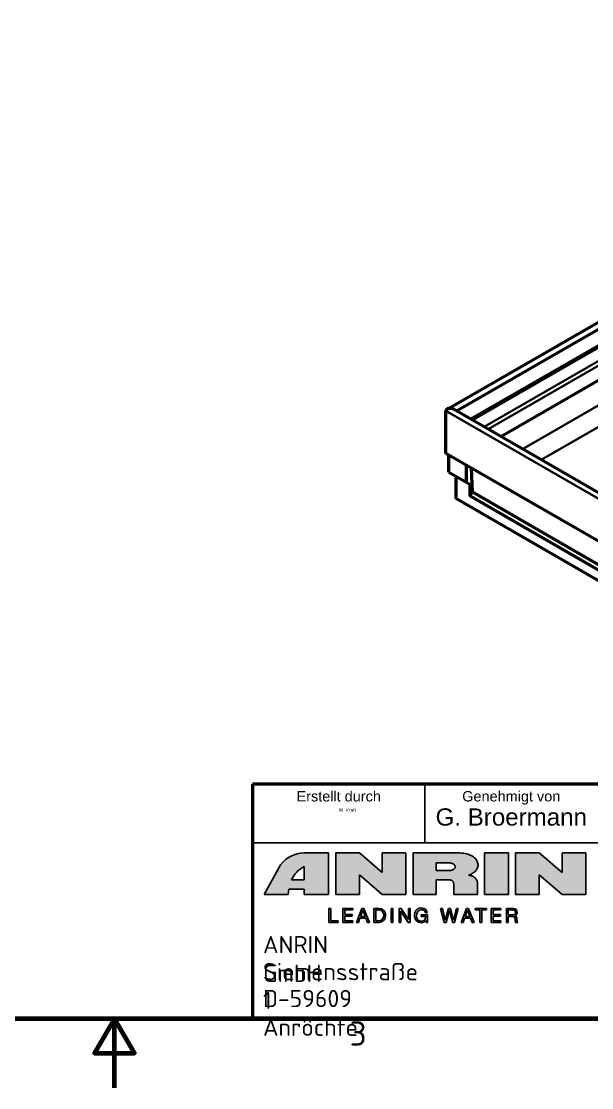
# Model space of a CAD drawing. Header units: millimetres. Extents: x 0 to 3492, y -130 to 1485.
# Drawn here: x 983 to 1396, y 0 to 773 of the extents above; entities that cross this region are included whole.
import ezdxf
from ezdxf.enums import TextEntityAlignment as Align

# ---------------------------------------------------------------- set-up
doc = ezdxf.new("R2018")
doc.units = ezdxf.units.MM
doc.header["$LTSCALE"] = 5
for name, color, linetype, lineweight in [('Rahmen (ISO)', 7, 'Continuous', 70), ('Schraffur (ISO)', 7, 'Continuous', 18), ('Sichtbar (ISO)', 7, 'Continuous', 50), ('Sichtbar schmal (ISO)', 7, 'Continuous', 35), ('Skizziergeometrie (ISO)', 7, 'Continuous', 25), ('Symbole(DIN)', 7, 'Continuous', 25), ('Titel (ISO)', 7, 'Continuous', 50)]:
    doc.layers.add(name, color=color, linetype=linetype, lineweight=lineweight)
doc.styles.add('Aktuell-DIN', font='arial.ttf')
doc.styles.add('Notiztext (DIN)', font='isocpeur.ttf')
doc.styles.get("Standard").update_dxf_attribs({"font": 'arial.ttf'})
doc.styles.add('TXT 5_0', font='isocpeur.ttf')

# ---------------------------------------------------------------- blocks, each defined once
blk = doc.blocks.new('Ränder Standardrahmen')
at = {"layer": 'Rahmen (ISO)', "flags": 128}
for points in [[(10, 10), (10, 287.0000076293945), (410, 287.0000076293945), (410, 10), (10, 10)], [(210, 0), (210, 10), (207.1132469177246, 5), (212.8867530822754, 5), (210, 10)]]:
    blk.add_lwpolyline(points, dxfattribs=at)
at = {"layer": 'Rahmen (ISO)', "insert": (244.0783748340615, 6.100000059604644), "char_height": 3.499999940395355, "attachment_point": 7, "style": 'Notiztext (DIN)'}
blk.add_mtext('3', dxfattribs=at)
blk = doc.blocks.new('Schriftfelder Kundenzeichnung DE')
at = {"layer": 'Schraffur (ISO)'}
h = blk.add_hatch(color=256, dxfattribs=at)
edge = h.paths.add_edge_path(flags=0)
edge.add_line((108.683909823923, 225.3408427413095), (110.516742063923, 225.3408427413095))
edge.add_line((110.5167420639229, 225.3408427413095), (110.5167420639229, 227.2962102213095))
edge.add_arc((111.2257004586354, 225.8655982654567), 1.59664416, 116.3613146929463, 117.7482226645101)
edge.add_arc((112.3362595360138, 223.7546137413095), 3.981931800000001, 117.7482226645103, 156.5245153357833)
edge = h.paths.add_edge_path()
edge.add_arc((110.5045526805172, 224.9907311013095), 4.26078048, 90, 151.5119102653221)
edge.add_line((106.7596833415043, 227.0230214182844), (104.712935583923, 223.2515115813095))
edge.add_line((104.712935583923, 223.2515115813095), (108.171648543923, 223.2515115813095))
edge.add_line((108.171648543923, 223.2515115813095), (108.2998586025441, 223.9915139013095))
edge.add_line((108.2998586025441, 223.9915139013095), (110.5167420639229, 223.9915139013095))
edge.add_line((110.5167420639229, 223.9915139013095), (110.5167420639229, 223.2515115813095))
edge.add_line((110.5167420639229, 223.2515115813095), (114.045733623923, 223.2515115813095))
edge.add_line((114.045733623923, 223.2515115813095), (114.045733623923, 229.2515115813095))
edge.add_line((114.045733623923, 229.2515115813095), (110.5045526805172, 229.2515115813095))
for points in [[(125.252607783923, 223.2515115813095), (121.817400063923, 223.2515115813095), (118.505964063923, 226.1045144613095), (118.505964063923, 223.2515115813095), (115.070756343923, 223.2515115813095), (115.070756343923, 229.2515115813095), (118.505964063923, 229.2515115813095), (121.817400063923, 226.3985087013095), (121.817400063923, 229.2515115813095), (125.252607783923, 229.2515115813095)], [(140.097968583923, 223.2515115813095), (136.625119383923, 223.2515115813095), (136.625119383923, 229.2515115813095), (140.097968583923, 229.2515115813095)], [(147.869635023923, 229.2515115813095), (151.304842743923, 229.2515115813095), (151.304842743923, 223.2515115813095), (147.869635023923, 223.2515115813095), (144.558199023923, 226.1045144613095), (144.558199023923, 223.2515115813095), (141.122991303923, 223.2515115813095), (141.122991303923, 229.2515115813095), (144.558199023923, 229.2515115813095), (147.869635023923, 226.3985087013095)], [(114.092750823923, 221.2198260213095), (114.092750823923, 219.1891757013095), (115.437950823923, 219.1891757013095), (115.437950823923, 219.4171757013095), (114.362750823923, 219.4171757013095), (114.362750823923, 221.2198260213095)], [(117.539431743923, 220.9918260213095), (117.539431743923, 221.2198260213095), (116.127950823923, 221.2198260213095), (116.127950823923, 219.1891757013095), (117.539431743923, 219.1891757013095), (117.539431743923, 219.4171757013095), (116.399148063923, 219.4171757013095), (116.399148063923, 220.0905008613095), (117.454217463923, 220.0905008613095), (117.454217463923, 220.3185008613095), (116.399148063923, 220.3185008613095), (116.399148063923, 220.9918260213095)], [(123.086601303923, 221.2198260213095), (123.086601303923, 219.1891757013095), (123.356828463923, 219.1891757013095), (123.356828463923, 221.2198260213095)], [(124.262986023923, 221.2198260213095), (124.262986023923, 219.1891757013095), (124.518913143923, 219.1891757013095), (124.518913143923, 220.8277610613095), (125.589754863923, 219.1891757013095), (125.881309503923, 219.1891757013095), (125.881309503923, 221.2198260213095), (125.625382383923, 221.2198260213095), (125.625382383923, 219.5812406613095), (124.5545406639229, 221.2198260213095)], [(132.561861423923, 221.2198260213095), (132.155045343923, 219.5180909013095), (131.699562243923, 221.2198260213095), (131.4071755239229, 221.2198260213095), (130.951692423923, 219.5180909013095), (130.544876343923, 221.2198260213095), (130.268875503923, 221.2198260213095), (130.805499063923, 219.1891757013095), (131.097885783923, 219.1891757013095), (131.553368883923, 220.8909108213095), (132.008851983923, 219.1891757013095), (132.301238703923, 219.1891757013095), (132.837862263923, 221.2198260213095)], [(135.977502663923, 219.1891757013095), (136.247237223923, 219.1891757013095), (136.247237223923, 220.9918260213095), (136.924449183923, 220.9918260213095), (136.924449183923, 221.2198260213095), (135.300290703923, 221.2198260213095), (135.300290703923, 220.9918260213095), (135.977502663923, 220.9918260213095)], [(139.015114863923, 219.1891757013095), (139.015114863923, 219.4171757013095), (137.874831183923, 219.4171757013095), (137.874831183923, 220.0905008613095), (138.929900583923, 220.0905008613095), (138.929900583923, 220.3185008613095), (137.874831183923, 220.3185008613095), (137.874831183923, 220.9918260213095), (139.015114863923, 220.9918260213095), (139.015114863923, 221.2198260213095), (137.603633943923, 221.2198260213095), (137.603633943923, 219.1891757013095)]]:
    blk.add_hatch(color=256, dxfattribs=at).paths.add_polyline_path(points)
h = blk.add_hatch(color=256, dxfattribs=at)
edge = h.paths.add_edge_path(flags=0)
edge.add_line((129.642346503923, 227.8052701413094), (129.642346503923, 226.6901711013095))
edge.add_line((129.642346503923, 226.6901711013095), (131.480023983923, 226.6901711013095))
edge.add_spline(control_points=[(131.480023983923, 226.6901711013095), (131.5318805497063, 226.6916958227884), (131.6305581805931, 226.6945972085825), (131.7834079712094, 226.7187347864066), (131.9456075507691, 226.7621980947508), (132.1091953016572, 226.8344387768472), (132.2411939532879, 226.9285784099501), (132.3403721803921, 227.0402636060593), (132.396135090417, 227.1601969955236), (132.4018507240181, 227.2893400885062), (132.3685830476563, 227.4029543419422), (132.2920363050484, 227.5186120536297), (132.1869485253285, 227.6088157974424), (132.0663152088053, 227.6797835189072), (131.9581459113344, 227.7259415766284), (131.8527252149688, 227.7585600237585), (131.7479852451018, 227.7823689967755), (131.6253257673098, 227.8010784926916), (131.5313444046484, 227.8037896558978), (131.480023983923, 227.8052701413094)], knot_values=[-0.2348443077656115, -0.2348443077656115, -0.2348443077656115, -0.2348443077656115, -0.2192949338551818, -0.2052554725607108, -0.1885299087278163, -0.1690334631389931, -0.1519110800315538, -0.1403572958252844, -0.1244643519458432, -0.1133909403395071, -0.1022811609910772, -0.08951621207976893, -0.07231263734836829, -0.06124997503032472, -0.04759695909511757, -0.03714336058679168, -0.02818110863432662, -0.01538886339449367, 0, 0, 0, 0], degree=3, periodic=0)
edge.add_line((131.480023983923, 227.8052701413094), (129.642346503923, 227.8052701413094))
edge = h.paths.add_edge_path()
edge.add_spline(control_points=[(134.3150813439229, 226.0103985813095), (134.4168598895055, 226.0499850707431), (134.6939340057785, 226.1577522972583), (135.1242053294814, 226.422542312788), (135.5393193016908, 226.8579692208423), (135.7441753496952, 227.4401807852996), (135.6188050910975, 228.067237885474), (135.188165090126, 228.5998506058473), (134.5630450770148, 228.975213475255), (133.8338599334821, 229.208407002818), (133.3252697546637, 229.2368130615507), (133.0621032639229, 229.2515115813095)], knot_values=[0, 0, 0, 0, 0.03273779986462733, 0.08912287864097368, 0.1501897263755084, 0.2100176711255166, 0.2664548752384519, 0.3341424044766891, 0.4091241048504136, 0.4826164910825286, 0.5614219785737962, 0.5614219785737962, 0.5614219785737962, 0.5614219785737962], degree=3, periodic=0)
edge.add_line((133.0621032639229, 229.2515115813095), (126.2776305039229, 229.2515115813095))
edge.add_line((126.277630503923, 229.2515115813095), (126.277630503923, 223.2515115813094))
edge.add_line((126.277630503923, 223.2515115813095), (129.640630143923, 223.2515115813095))
edge.add_line((129.640630143923, 223.2515115813095), (129.640630143923, 225.3408427413095))
edge.add_line((129.640630143923, 225.3408427413095), (131.617366023923, 225.3408427413095))
edge.add_spline(control_points=[(131.617366023923, 225.3408427413095), (131.6488713517749, 225.3391210629297), (131.7096549333692, 225.3357994095647), (131.7990697278204, 225.3095878925087), (131.872281801242, 225.2741947818108), (131.9337235729713, 225.2322818866625), (131.9865197590555, 225.1865581139826), (132.0300926899619, 225.1373930018526), (132.0741991413703, 225.0750696916928), (132.1122919188791, 225.0043523735758), (132.1455681176842, 224.9096097331732), (132.1624950295837, 224.8218552984954), (132.1642300527399, 224.7638858272553), (132.164888943923, 224.7418713813095)], knot_values=[0, 0, 0, 0, 0.009437148749291642, 0.01820719669116636, 0.02774254030071362, 0.03371989700886165, 0.04047332671375441, 0.04864753822361823, 0.05335390803231722, 0.0633642127570237, 0.07261690739271422, 0.08340067882478427, 0.09000333732218208, 0.09000333732218208, 0.09000333732218208, 0.09000333732218208], degree=3, periodic=0)
edge.add_line((132.164888943923, 224.7418713813095), (132.164888943923, 223.2515115813094))
edge.add_line((132.164888943923, 223.2515115813095), (135.600096663923, 223.2515115813095))
edge.add_line((135.600096663923, 223.2515115813095), (135.600096663923, 224.8899704613095))
edge.add_spline(control_points=[(135.600096663923, 224.8899704613095), (135.5969135726795, 224.9497369570432), (135.5914782726407, 225.0517914731497), (135.5554397474652, 225.1884953475542), (135.5074912832181, 225.3128218758276), (135.4394430282167, 225.4367425261486), (135.3534139701515, 225.5517938194365), (135.2404039955451, 225.6704034442483), (135.111628615453, 225.7719278015089), (134.9566551882107, 225.8619626514578), (134.8241544066446, 225.9192584722618), (134.7024348326499, 225.9579576020105), (134.5708608940054, 225.9892465075556), (134.4424725479349, 226.0072562669392), (134.346413905029, 226.0096257119596), (134.3150813439229, 226.0103985813095)], knot_values=[0, 0, 0, 0, 0.01790270397454535, 0.03056983295888588, 0.04221164982264758, 0.057826131227419, 0.07280866371495635, 0.08518183669927369, 0.1068974509930123, 0.1217176774808403, 0.1388591343700172, 0.1500828583150381, 0.1599955145979027, 0.1794151422518301, 0.1888157834339211, 0.1888157834339211, 0.1888157834339211, 0.1888157834339211], degree=3, periodic=0)
h = blk.add_hatch(color=256, dxfattribs=at)
h.paths.add_polyline_path([(119.021969763923, 220.9790897013095), (119.375604997844, 220.0260197013095), (118.6683345300019, 220.0260197013095)], flags=0)
h.paths.add_polyline_path([(118.357824783923, 219.1891757013095), (118.079050503923, 219.1891757013095), (118.872720123923, 221.2198260213095), (119.1712194039229, 221.2198260213095), (119.964889023923, 219.1891757013095), (119.686114743923, 219.1891757013095), (119.4591581092633, 219.8008386213095), (118.5847814185826, 219.8008386213095)])
h = blk.add_hatch(color=256, dxfattribs=at)
edge = h.paths.add_edge_path(flags=0)
edge.add_line((122.022680343923, 220.3187820213095), (122.022680343923, 220.0902197013095))
edge.add_arc((121.344585543923, 220.0902197013095), 0.6780948, -90, 0, ccw=False)
edge.add_line((121.344585543923, 219.4121249013095), (120.888736383923, 219.4121249013095))
edge.add_line((120.888736383923, 219.4121249013095), (120.888736383923, 220.9968768213095))
edge.add_line((120.888736383923, 220.9968768213095), (121.344585543923, 220.9968768213095))
edge.add_arc((121.344585543923, 220.3187820213095), 0.6780948, 0, 90, ccw=False)
edge = h.paths.add_edge_path()
edge.add_line((122.292907503923, 220.2777335013095), (122.292907503923, 220.1312682213095))
edge.add_arc((121.350814983923, 220.1312682213095), 0.9420925200000002, -90, 0, ccw=False)
edge.add_line((121.350814983923, 219.1891757013095), (120.618509223923, 219.1891757013095))
edge.add_line((120.618509223923, 219.1891757013095), (120.618509223923, 221.2198260213095))
edge.add_line((120.618509223923, 221.2198260213095), (121.350814983923, 221.2198260213095))
edge.add_arc((121.350814983923, 220.2777335013095), 0.9420925200000002, 0, 90, ccw=False)
h = blk.add_hatch(color=256, dxfattribs=at)
edge = h.paths.add_edge_path()
edge.add_arc((127.4262397882722, 220.3651757013095), 0.9096000000000004, 108.7548966671923, 155.983844719467)
edge.add_arc((127.807688463923, 220.1952149180556), 1.3272, 155.9838447194682, 187.9914345018063)
edge.add_arc((127.5224852712298, 220.1551757013095), 1.039200000000001, 187.991434501805, 233.7769540661515)
edge.add_arc((127.4381004384694, 220.0399757013095), 0.8964000000000004, 233.7769540661532, 284.14111023393)
edge.add_arc((127.4187510198735, 220.1167757013095), 0.9755999999999999, 284.1411102339305, 316.1812399542431)
edge.add_line((128.1226791656291, 219.4412903013095), (128.193566103923, 219.1891757013095))
edge.add_line((128.193566103923, 219.1891757013095), (128.363966103923, 219.1891757013095))
edge.add_line((128.363966103923, 219.1891757013095), (128.363966103923, 220.2576428613095))
edge.add_line((128.363966103923, 220.2576428613095), (127.473759663923, 220.2576428613095))
edge.add_line((127.473759663923, 220.2576428613095), (127.473759663923, 220.0305529413095))
edge.add_line((127.473759663923, 220.0305529413095), (128.1257988137048, 220.0305529413095))
edge.add_arc((127.4694716349456, 220.0207757013095), 0.6564000000000001, -150.37950396507392, 0.8534663380053757, ccw=False)
edge.add_arc((127.7417420887227, 220.1755757013095), 0.9696000000000005, 148.1617581461661, 209.6204960349263, ccw=False)
edge.add_arc((127.5195022183124, 220.3135757013095), 0.708, 78.44410074413952, 148.1617581461653, ccw=False)
edge.add_arc((127.5550797393053, 220.4875757013095), 0.5304000000000002, 11.53554341040342, 78.44410074413878, ccw=False)
edge.add_line((128.074766103923, 220.5936428613095), (128.324366103923, 220.5936428613095))
edge.add_arc((127.6013750059995, 220.5276135320432), 0.7260000000000002, 5.21823285918623, 65.66421573335826)
edge.add_arc((127.4698379533712, 220.2367757013095), 1.045200000000001, 65.66421573336058, 108.7548966671922)
h = blk.add_hatch(color=256, dxfattribs=at)
h.paths.add_polyline_path([(134.535621877844, 220.0260197013095), (134.181986643923, 220.9790897013095), (133.8283514100019, 220.0260197013095)], flags=0)
h.paths.add_polyline_path([(134.032737003923, 221.2198260213095), (133.239067383923, 219.1891757013095), (133.517841663923, 219.1891757013095), (133.7447982985826, 219.8008386213095), (134.6191749892633, 219.8008386213095), (134.846131623923, 219.1891757013095), (135.124905903923, 219.1891757013095), (134.331236283923, 221.2198260213095)])
h = blk.add_hatch(color=256, dxfattribs=at)
edge = h.paths.add_edge_path(flags=0)
edge.add_line((140.771062743923, 220.9968768213095), (140.066121063923, 220.9968768213095))
edge.add_line((140.066121063923, 220.9968768213095), (140.066121063923, 220.2839815413095))
edge.add_line((140.066121063923, 220.2839815413095), (140.633433783923, 220.2839815413095))
edge.add_arc((140.633433783923, 221.1473537013095), 0.86337216, 270, 289.1620101958619)
edge.add_arc((140.824118943923, 220.5986092605525), 0.2824407600000001, 289.1620101958597, 360)
edge.add_line((141.106559703923, 220.5986092605525), (141.106559703923, 220.6613798613095))
edge.add_arc((140.771062743923, 220.6613798613095), 0.3354969600000001, 0, 90)
edge = h.paths.add_edge_path()
edge.add_line((139.796039943923, 221.2198260213095), (139.796039943923, 219.1891757013095))
edge.add_line((139.796039943923, 219.1891757013095), (140.066121063923, 219.1891757013095))
edge.add_line((140.066121063923, 219.1891757013095), (140.066121063923, 220.0568142213095))
edge.add_line((140.066121063923, 220.0568142213095), (140.757378303923, 220.0568142213095))
edge.add_arc((140.757378303923, 219.7724142213095), 0.2844, 12.877147864535516, 90, ccw=False)
edge.add_arc((138.890345279691, 219.3455902219524), 2.199600000000001, 0.34767452326332204, 12.877147864535289, ccw=False)
edge.add_arc((141.422298663923, 219.3609544686387), 0.3323999999999999, 180.3476745232685, 211.1167275824202)
edge.add_line((141.137725623923, 219.1891757013095), (141.4374325839229, 219.1891757013095))
edge.add_arc((141.810972903923, 219.4630769049109), 0.4632000000000002, 190.0760485959375, 216.2510084252529, ccw=False)
edge.add_arc((143.2228554653303, 219.7139626015817), 1.8972, 181.1097201713741, 190.0760485959349, ccw=False)
edge.add_arc((140.454974703923, 219.6603468330855), 0.8712000000000004, 1.10972017137414, 19.97247768533239)
edge.add_arc((140.977159143923, 219.8501224127102), 0.3156000000000001, 19.97247768533407, 85.20143695251477)
edge.add_arc((140.844616383923, 220.6563195945944), 0.5167545600000002, 287.9134775026913, 363.4992817117508)
edge.add_arc((140.7984608387399, 220.6534971813095), 0.5629963200000003, 3.499281711751236, 81.2837322856036)
edge.add_arc((140.7547331892268, 220.3682773413095), 0.8515486800000001, 81.2837322856041, 90)
edge.add_line((140.7547331892268, 221.2198260213095), (139.796039943923, 221.2198260213095))
at = {"layer": 'Skizziergeometrie (ISO)', "color": 7, "lineweight": 25}
for p, q in [((110.5045526805172, 229.2515115813095), (114.045733623923, 229.2515115813095)), ((114.045733623923, 229.2515115813095), (114.045733623923, 223.2515115813095)), ((115.070756343923, 229.2515115813095), (115.070756343923, 223.2515115813095)), ((118.505964063923, 229.2515115813095), (115.070756343923, 229.2515115813095)), ((121.817400063923, 226.3985087013095), (118.505964063923, 229.2515115813095)), ((125.252607783923, 229.2515115813095), (121.817400063923, 229.2515115813095)), ((121.817400063923, 229.2515115813095), (121.817400063923, 226.3985087013095)), ((125.252607783923, 223.2515115813095), (125.252607783923, 229.2515115813095)), ((126.277630503923, 229.2515115813095), (126.277630503923, 223.2515115813095)), ((133.0621032639229, 229.2515115813095), (126.277630503923, 229.2515115813095)), ((140.097968583923, 229.2515115813095), (136.625119383923, 229.2515115813095)), ((136.625119383923, 229.2515115813095), (136.625119383923, 223.2515115813095)), ((140.097968583923, 223.2515115813095), (140.097968583923, 229.2515115813095)), ((144.558199023923, 229.2515115813095), (141.122991303923, 229.2515115813095)), ((141.122991303923, 229.2515115813095), (141.122991303923, 223.2515115813095)), ((147.869635023923, 226.3985087013095), (144.558199023923, 229.2515115813095)), ((147.869635023923, 229.2515115813095), (147.869635023923, 226.3985087013095)), ((151.304842743923, 229.2515115813095), (147.869635023923, 229.2515115813095)), ((151.304842743923, 223.2515115813095), (151.304842743923, 229.2515115813095)), ((110.5167420639229, 227.2962102213095), (110.5167420639229, 225.3408427413095)), ((129.642346503923, 227.8052701413094), (131.480023983923, 227.8052701413094)), ((129.642346503923, 226.6901711013095), (129.642346503923, 227.8052701413094)), ((106.7596833415043, 227.0230214182844), (104.712935583923, 223.2515115813095)), ((118.505964063923, 226.1045144613095), (121.817400063923, 223.2515115813095)), ((118.505964063923, 223.2515115813095), (118.505964063923, 226.1045144613095)), ((131.480023983923, 226.6901711013095), (129.642346503923, 226.6901711013095)), ((144.558199023923, 223.2515115813095), (144.558199023923, 226.1045144613095)), ((144.558199023923, 226.1045144613095), (147.869635023923, 223.2515115813095)), ((110.5167420639229, 225.3408427413095), (108.683909823923, 225.3408427413095)), ((129.640630143923, 223.2515115813095), (129.640630143923, 225.3408427413095)), ((129.640630143923, 225.3408427413095), (131.617366023923, 225.3408427413095)), ((132.164888943923, 224.7418713813095), (132.164888943923, 223.2515115813095)), ((135.600096663923, 223.2515115813095), (135.600096663923, 224.8899704613095)), ((104.712935583923, 223.2515115813095), (108.171648543923, 223.2515115813095)), ((108.2998586025441, 223.9915139013095), (108.171648543923, 223.2515115813095)), ((108.2998586025441, 223.9915139013095), (110.5167420639229, 223.9915139013095)), ((110.5167420639229, 223.9915139013095), (110.5167420639229, 223.2515115813095)), ((110.5167420639229, 223.2515115813095), (114.045733623923, 223.2515115813095)), ((115.070756343923, 223.2515115813095), (118.505964063923, 223.2515115813095)), ((121.817400063923, 223.2515115813095), (125.252607783923, 223.2515115813095)), ((126.277630503923, 223.2515115813095), (129.640630143923, 223.2515115813095)), ((132.164888943923, 223.2515115813095), (135.600096663923, 223.2515115813095)), ((136.625119383923, 223.2515115813095), (140.097968583923, 223.2515115813095)), ((141.122991303923, 223.2515115813095), (144.558199023923, 223.2515115813095)), ((147.869635023923, 223.2515115813095), (151.304842743923, 223.2515115813095)), ((114.362750823923, 221.2198260213095), (114.092750823923, 221.2198260213095)), ((114.092750823923, 221.2198260213095), (114.092750823923, 219.1891757013095)), ((114.362750823923, 219.4171757013095), (114.362750823923, 221.2198260213095)), ((116.127950823923, 221.2198260213095), (116.127950823923, 219.1891757013095)), ((117.539431743923, 221.2198260213095), (116.127950823923, 221.2198260213095)), ((117.539431743923, 220.9918260213095), (117.539431743923, 221.2198260213095)), ((118.872720123923, 221.2198260213095), (118.079050503923, 219.1891757013095)), ((119.1712194039229, 221.2198260213095), (118.872720123923, 221.2198260213095)), ((119.964889023923, 219.1891757013095), (119.1712194039229, 221.2198260213095)), ((120.618509223923, 221.2198260213095), (121.350814983923, 221.2198260213095)), ((120.618509223923, 221.2198260213095), (120.618509223923, 219.1891757013095)), ((123.086601303923, 221.2198260213095), (123.086601303923, 219.1891757013095)), ((123.356828463923, 221.2198260213095), (123.086601303923, 221.2198260213095)), ((123.356828463923, 219.1891757013095), (123.356828463923, 221.2198260213095)), ((124.262986023923, 221.2198260213095), (124.262986023923, 219.1891757013095)), ((124.5545406639229, 221.2198260213095), (124.262986023923, 221.2198260213095)), ((125.625382383923, 219.5812406613095), (124.5545406639229, 221.2198260213095)), ((125.881309503923, 221.2198260213095), (125.625382383923, 221.2198260213095)), ((125.625382383923, 221.2198260213095), (125.625382383923, 219.5812406613095)), ((125.881309503923, 219.1891757013095), (125.881309503923, 221.2198260213095)), ((130.268875503923, 221.2198260213095), (130.805499063923, 219.1891757013095)), ((130.544876343923, 221.2198260213095), (130.268875503923, 221.2198260213095)), ((130.951692423923, 219.5180909013095), (130.544876343923, 221.2198260213095)), ((131.4071755239229, 221.2198260213095), (130.951692423923, 219.5180909013095)), ((131.699562243923, 221.2198260213095), (131.4071755239229, 221.2198260213095)), ((132.155045343923, 219.5180909013095), (131.699562243923, 221.2198260213095)), ((132.561861423923, 221.2198260213095), (132.155045343923, 219.5180909013095)), ((132.301238703923, 219.1891757013095), (132.837862263923, 221.2198260213095)), ((132.837862263923, 221.2198260213095), (132.561861423923, 221.2198260213095)), ((134.032737003923, 221.2198260213095), (133.239067383923, 219.1891757013095)), ((134.331236283923, 221.2198260213095), (134.032737003923, 221.2198260213095)), ((135.124905903923, 219.1891757013095), (134.331236283923, 221.2198260213095)), ((135.300290703923, 221.2198260213095), (135.300290703923, 220.9918260213095)), ((136.924449183923, 221.2198260213095), (135.300290703923, 221.2198260213095)), ((136.924449183923, 220.9918260213095), (136.924449183923, 221.2198260213095)), ((137.603633943923, 221.2198260213095), (137.603633943923, 219.1891757013095)), ((139.015114863923, 221.2198260213095), (137.603633943923, 221.2198260213095)), ((139.015114863923, 220.9918260213095), (139.015114863923, 221.2198260213095)), ((139.796039943923, 221.2198260213095), (139.796039943923, 219.1891757013095)), ((139.796039943923, 221.2198260213095), (140.7547331892268, 221.2198260213095)), ((116.399148063923, 220.9918260213095), (117.539431743923, 220.9918260213095)), ((116.399148063923, 220.3185008613095), (116.399148063923, 220.9918260213095)), ((117.454217463923, 220.3185008613095), (116.399148063923, 220.3185008613095)), ((116.399148063923, 220.0905008613095), (117.454217463923, 220.0905008613095)), ((116.399148063923, 219.4171757013095), (116.399148063923, 220.0905008613095)), ((117.454217463923, 220.0905008613095), (117.454217463923, 220.3185008613095)), ((118.357824783923, 219.1891757013095), (118.5847814185826, 219.8008386213095)), ((118.5847814185826, 219.8008386213095), (119.4591581092633, 219.8008386213095)), ((118.6683345300019, 220.0260197013095), (119.021969763923, 220.9790897013095)), ((119.375604997844, 220.0260197013095), (118.6683345300019, 220.0260197013095)), ((119.021969763923, 220.9790897013095), (119.375604997844, 220.0260197013095)), ((119.4591581092633, 219.8008386213095), (119.686114743923, 219.1891757013095)), ((120.888736383923, 220.9968768213095), (121.344585543923, 220.9968768213095)), ((120.888736383923, 219.4121249013095), (120.888736383923, 220.9968768213095)), ((122.022680343923, 220.3187820213095), (122.022680343923, 220.0902197013095)), ((122.292907503923, 220.2777335013095), (122.292907503923, 220.2045008613095)), ((122.292907503923, 220.1312682213095), (122.292907503923, 220.2045008613095)), ((124.518913143923, 220.8277610613095), (125.589754863923, 219.1891757013095)), ((124.518913143923, 219.1891757013095), (124.518913143923, 220.8277610613095)), ((128.363966103923, 220.2576428613095), (127.473759663923, 220.2576428613095)), ((127.473759663923, 220.2576428613095), (127.473759663923, 220.0305529413095)), ((127.473759663923, 220.0305529413095), (128.1257988137048, 220.0305529413095)), ((128.074766103923, 220.5936428613095), (128.324366103923, 220.5936428613095)), ((128.363966103923, 219.1891757013095), (128.363966103923, 220.2576428613095)), ((131.097885783923, 219.1891757013095), (131.553368883923, 220.8909108213095)), ((131.553368883923, 220.8909108213095), (132.008851983923, 219.1891757013095)), ((133.517841663923, 219.1891757013095), (133.7447982985826, 219.8008386213095)), ((134.6191749892633, 219.8008386213095), (133.7447982985826, 219.8008386213095)), ((133.8283514100019, 220.0260197013095), (134.181986643923, 220.9790897013095)), ((134.535621877844, 220.0260197013095), (133.8283514100019, 220.0260197013095)), ((134.181986643923, 220.9790897013095), (134.535621877844, 220.0260197013095)), ((134.6191749892633, 219.8008386213095), (134.846131623923, 219.1891757013095)), ((135.300290703923, 220.9918260213095), (135.977502663923, 220.9918260213095)), ((135.977502663923, 220.9918260213095), (135.977502663923, 219.1891757013095)), ((136.247237223923, 219.1891757013095), (136.247237223923, 220.9918260213095)), ((136.247237223923, 220.9918260213095), (136.924449183923, 220.9918260213095)), ((137.874831183923, 220.3185008613095), (137.874831183923, 220.9918260213095)), ((137.874831183923, 220.9918260213095), (139.015114863923, 220.9918260213095)), ((138.929900583923, 220.3185008613095), (137.874831183923, 220.3185008613095)), ((137.874831183923, 219.4171757013095), (137.874831183923, 220.0905008613095)), ((137.874831183923, 220.0905008613095), (138.929900583923, 220.0905008613095)), ((138.929900583923, 220.0905008613095), (138.929900583923, 220.3185008613095)), ((140.066121063923, 220.2839815413095), (140.066121063923, 220.9968768213095)), ((140.771062743923, 220.9968768213095), (140.066121063923, 220.9968768213095)), ((140.633433783923, 220.2839815413095), (140.066121063923, 220.2839815413095)), ((140.066121063923, 219.1891757013095), (140.066121063923, 220.0568142213095)), ((140.066121063923, 220.0568142213095), (140.757378303923, 220.0568142213095)), ((141.106559703923, 220.6613798613095), (141.106559703923, 220.5986092605525)), ((114.092750823923, 219.1891757013095), (115.437950823923, 219.1891757013095)), ((115.437950823923, 219.4171757013095), (114.362750823923, 219.4171757013095)), ((115.437950823923, 219.1891757013095), (115.437950823923, 219.4171757013095)), ((116.127950823923, 219.1891757013095), (117.539431743923, 219.1891757013095)), ((117.539431743923, 219.4171757013095), (116.399148063923, 219.4171757013095)), ((117.539431743923, 219.1891757013095), (117.539431743923, 219.4171757013095)), ((118.079050503923, 219.1891757013095), (118.357824783923, 219.1891757013095)), ((119.686114743923, 219.1891757013095), (119.964889023923, 219.1891757013095)), ((120.618509223923, 219.1891757013095), (121.350814983923, 219.1891757013095)), ((121.344585543923, 219.4121249013095), (120.888736383923, 219.4121249013095)), ((123.086601303923, 219.1891757013095), (123.356828463923, 219.1891757013095)), ((124.262986023923, 219.1891757013095), (124.518913143923, 219.1891757013095)), ((125.589754863923, 219.1891757013095), (125.881309503923, 219.1891757013095)), ((128.1226791656291, 219.4412903013095), (128.193566103923, 219.1891757013095)), ((128.193566103923, 219.1891757013095), (128.363966103923, 219.1891757013095)), ((130.805499063923, 219.1891757013095), (131.097885783923, 219.1891757013095)), ((132.008851983923, 219.1891757013095), (132.301238703923, 219.1891757013095)), ((133.239067383923, 219.1891757013095), (133.517841663923, 219.1891757013095)), ((134.846131623923, 219.1891757013095), (135.124905903923, 219.1891757013095)), ((135.977502663923, 219.1891757013095), (136.247237223923, 219.1891757013095)), ((137.603633943923, 219.1891757013095), (139.015114863923, 219.1891757013095)), ((139.015114863923, 219.4171757013095), (137.874831183923, 219.4171757013095)), ((139.015114863923, 219.1891757013095), (139.015114863923, 219.4171757013095)), ((139.796039943923, 219.1891757013095), (140.066121063923, 219.1891757013095)), ((141.137725623923, 219.1891757013095), (141.437432583923, 219.1891757013095))]:
    blk.add_line(p, q, dxfattribs=at)
for centre, radius, start, end in [((110.5045526805172, 224.9907311013095), 4.26078048, 90, 151.5119102653221), ((111.2257004586354, 225.8655982654567), 1.59664416, 116.3613146929463, 117.7482226645107), ((112.3362595360138, 223.7546137413095), 3.981931800000001, 117.7482226645103, 156.5245153357833), ((121.350814983923, 220.2777335013095), 0.9420925200000002, 0, 90), ((127.4262397882722, 220.3651757013095), 0.9096000000000003, 108.7548966671923, 155.983844719467), ((127.4698379533712, 220.2367757013095), 1.0452, 65.66421573336058, 108.7548966671922), ((127.6013750059995, 220.5276135320432), 0.7260000000000001, 5.21823285918623, 65.66421573335954), ((140.7547331892268, 220.3682773413095), 0.8515486800000001, 81.28373228560291, 90), ((140.7984608387399, 220.6534971813095), 0.5629963200000001, 3.499281711751236, 81.28373228560307), ((121.344585543923, 220.3187820213095), 0.6780948, 0, 90), ((121.344585543923, 220.0902197013095), 0.6780948, 270, 0), ((121.350814983923, 220.1312682213095), 0.9420925200000002, 270, 0), ((127.807688463923, 220.1952149180556), 1.3272, 155.9838447194682, 187.9914345018063), ((127.5224852712298, 220.1551757013095), 1.0392, 187.9914345018049, 233.7769540661515), ((127.7417420887227, 220.1755757013095), 0.9696000000000004, 148.1617581461661, 209.6204960349263), ((127.4694716349456, 220.0207757013095), 0.6564000000000002, 209.620496034926, 0.8534663380054042), ((127.5195022183124, 220.3135757013095), 0.708, 78.44410074413948, 148.1617581461653), ((127.5550797393053, 220.4875757013095), 0.5304000000000001, 11.53554341040343, 78.44410074413803), ((140.633433783923, 221.1473537013095), 0.86337216, 270, 289.1620101958619), ((140.757378303923, 219.7724142213095), 0.2844, 12.87714786453554, 90), ((140.771062743923, 220.6613798613095), 0.3354969600000001, 0, 90), ((140.824118943923, 220.5986092605525), 0.2824407600000001, 289.1620101958597, 0), ((140.844616383923, 220.6563195945944), 0.5167545600000001, 287.9134775026913, 3.499281711750788), ((140.977159143923, 219.8501224127102), 0.3156000000000001, 19.97247768533407, 85.20143695251102), ((138.890345279691, 219.3455902219524), 2.1996, 0.3476745232632531, 12.8771478645354), ((140.454974703923, 219.6603468330855), 0.8712000000000002, 1.10972017137414, 19.97247768533498), ((143.2228554653303, 219.7139626015817), 1.897200000000001, 181.1097201713741, 190.0760485959349), ((127.4381004384694, 220.0399757013095), 0.8964000000000001, 233.7769540661532, 284.1411102339306), ((127.4187510198735, 220.1167757013095), 0.9756, 284.1411102339305, 316.1812399542453), ((141.422298663923, 219.3609544686387), 0.3324, 180.3476745232684, 211.1167275824202), ((141.810972903923, 219.4630769049109), 0.4632000000000001, 190.0760485959374, 216.2510084252529)]:
    blk.add_arc(centre, radius, start, end, dxfattribs=at)
for points in [[(133.0621032639229, 229.2515115813095), (133.8462557746336, 229.1731832606335), (134.5467567336024, 228.9508963066916), (135.1805291676098, 228.5501993626232), (135.5884603104999, 228.0100583216921), (135.6915455727778, 227.4551806509307), (135.5056253722709, 226.8865226022367), (135.0966282800945, 226.4330500365676), (134.6174821356491, 226.1358183371737), (134.3150813439229, 226.0103985813095)], [(131.480023983923, 227.8052701413094), (131.6337114573302, 227.7974042545105), (131.7602543934786, 227.778668216014), (131.8476103684736, 227.7586399949592), (131.9474376584851, 227.7276192866132), (132.0727895797133, 227.6735140164714), (132.1679057855395, 227.6170236885778), (132.2965136999456, 227.5027595091251), (132.3654462706314, 227.3953225845159), (132.3957536732886, 227.2884386237863), (132.3909585201203, 227.1778083794296), (132.3269342643267, 227.0323454591179), (132.2511889104856, 226.9451007783633), (132.1130863736701, 226.843881760126), (131.9354261898252, 226.7635823321329), (131.7740744651306, 226.7195361121942), (131.6353101601302, 226.6982026876764), (131.480023983923, 226.6901711013095)], [(134.3150813439229, 226.0103985813095), (134.4090228658445, 226.0069063152109), (134.6014678914223, 225.9808850555933), (134.6978822143886, 225.9578556442858), (134.8048405013295, 225.9238391369095), (134.9621127026067, 225.8556598942196), (135.090192730592, 225.7810983911076), (135.2604374112249, 225.6462891216501), (135.3457206480241, 225.5566436505373), (135.4353090299954, 225.4365538933147), (135.5102236484788, 225.2995538827619), (135.5522722654606, 225.190994664826), (135.5834603626697, 225.0682228510287), (135.600096663923, 224.8899704613095)], [(131.617366023923, 225.3408427413095), (131.7113174548353, 225.3319485701201), (131.7957290500455, 225.3081566243327), (131.881511213711, 225.2665189230023), (131.9309256235622, 225.2328871609209), (131.9819957731823, 225.1886975569888), (132.0362716725853, 225.1275755468387), (132.0634713555392, 225.0891676189483), (132.1109898819901, 225.0010619453961), (132.1418554303675, 224.9138349213411), (132.1615692363428, 224.8078144587696), (132.164888943923, 224.7418713813095)]]:
    blk.add_spline(points, degree=3, dxfattribs=at)
at = {"layer": 'Titel (ISO)', "lineweight": 50}
for p, q in [((283.008889163923, 239.2203436413095), (103.008889163923, 239.2203436413095)), ((103.008889163923, 239.2203436413095), (103.008889163923, 205.2203436413095)), ((103.008889163923, 205.2203436413095), (283.008889163923, 205.2203436413095))]:
    blk.add_line(p, q, dxfattribs=at)
at = {"layer": 'Titel (ISO)', "lineweight": 25}
for p, q in [((128.008889163923, 239.2203436413095), (128.008889163923, 230.7203436413095)), ((103.008889163923, 230.7203436413095), (283.008889163923, 230.7203436413095))]:
    blk.add_line(p, q, dxfattribs=at)
at = {"layer": 'Symbole(DIN)', "color": 7, "char_height": 1.500000059604645, "attachment_point": 2, "style": 'Aktuell-DIN'}
for s, insert in [('\\fArial|b0|i0;Erstellt durch', (115.508889163923, 238.2203436413095)), ('\\fArial|b0|i0;Genehmigt von', (140.508889163923, 238.2203436413095))]:
    blk.add_mtext(s, dxfattribs=dict(at, insert=insert))
at = {"layer": 'Symbole(DIN)', "color": 7, "insert": (140.508889163923, 235.7203436413095), "char_height": 2.5, "width": 21.93025827407837, "attachment_point": 2, "style": 'Aktuell-DIN'}
blk.add_mtext('\\fArial|b0|i0;G. Broermann', dxfattribs=at)
at = {"layer": 'Symbole(DIN)', "color": 7, "lineweight": 30, "flags": 104}
for tag, height, p in [('AUTOR', 2.5, (115.508889163923, 235.7203436413095)), ('Artikelnummer', 3.00000011920929, (186.3422224972563, 235.7203436413095)), ('MATERIAL', 1.800000071525574, (236.3422224972563, 235.7203436413095)), ('BAUTEILNUMMER', 4.000000059604645, (186.3422224972563, 227.2203436413095)), ('VaultStatus', 2.000000029802322, (268.008889163923, 227.2203436413095)), ('REVISIONSNUMMER', 4.000000059604645, (215.9255558305896, 227.2203436413095)), ('Oberfläche', 2.5, (236.3422224972563, 227.2203436413095)), ('MASSE\\P3;', 3.00000011920929, (236.3422224972563, 218.7203436413095)), ('GENEHM.DAT._KONSTR.', 3.00000011920929, (268.008889163923, 218.7203436413095)), ('Dokumentenart', 2.5, (236.3422224972563, 210.2203436413094)), ('Anfänglicher_Ansichtsmaßstab', 2.5, (258.008889163923, 210.2203436413095)), ('Blattgröße', 2.5, (268.008889163923, 210.2203436413095)), ('Blattnummer', 2.5, (278.008889163923, 210.2203436413095))]:
    blk.add_attdef(tag, text='', height=height, dxfattribs=at).set_placement(p, align=Align.TOP_CENTER)
at = {"layer": 'Titel (ISO)', "char_height": 2.5, "attachment_point": 1, "style": 'TXT 5_0'}
for s, insert, width in [('\\fISOCPEUR|b0|i0;ANRIN GmbH', (104.5403373575877, 217.2203436413095), 16.91164970397949), ('\\fISOCPEUR|b0|i0;Siemensstraße 1', (104.5403373575877, 213.2959991612718), 21.75723314285278), ('\\fISOCPEUR|b0|i0;D-59609 Anröchte', (104.5403373575877, 209.3951105990694), 23.94448757171631)]:
    blk.add_mtext(s, dxfattribs=dict(at, insert=insert, width=width))

msp = doc.modelspace()

# ---------------------------------------------------------------- linework, layer by layer
at = {"layer": 'Sichtbar (ISO)'}
for p, q in [((1291.126912583783, 491.928403704353), (1714.459000780435, 736.3392987812239)), ((1297.876912583783, 490.6293655986755), (1714.459000780434, 731.1431463585171)), ((1329.921591471328, 472.1283616168504), (1714.459000780431, 694.1411383948762)), ((1290.194932068443, 459.8066196686551), (1290.194932068443, 490.6293655986763)), ((1573.037644543021, 331.7652429315476), (1295.626912583783, 491.9284037043524)), ((1573.03764454302, 296.5073034830855), (1290.194932068443, 459.8066196686551)), ((1292.316252412003, 446.3344260833476), (1292.316252412003, 458.5818747972632)), ((1305.044174473359, 438.9859568549969), (1305.044174473359, 451.2334055689125)), ((1308.363030992508, 449.3172628641792), (1309.176892160051, 431.8553436954506)), ((1292.316252412003, 446.3344260833476), (1307.519048207512, 437.557087838373)), ((1297.265999880309, 443.4766880500999), (1297.265999880309, 427.1467564315456)), ((1307.519048207512, 437.557087838373), (1307.519048207512, 428.983873738632)), ((1573.037644543021, 267.9299231506153), (1297.265999880309, 427.1467564315456)), ((1309.176892160051, 431.8553436954506), (1307.519048207512, 428.983873738632)), ((1562.784596215818, 281.6062408811555), (1307.519048207512, 428.983873738632)), ((1562.784596215818, 285.4348674902474), (1309.176892160051, 431.8553436954506))]:
    msp.add_line(p, q, dxfattribs=at)
msp.add_ellipse((1293.376912583783, 490.6293655986761), major_axis=(-3.181980515339471, 2.762136092550104e-13), ratio=0.5773502691896245, start_param=3.92699081698701, end_param=6.283185307179296, dxfattribs=at)
at = {"layer": 'Sichtbar schmal (ISO)'}
for p, q in [((1297.889639558141, 490.6220176766039), (1714.459000780434, 731.128450514374)), ((1714.459000780434, 719.4517159070547), (1308.001988361328, 484.7836503729425)), ((1309.416201923701, 483.9671537920146), (1714.459000780434, 717.8187227451991)), ((1317.900776191157, 479.068582554738), (1714.459000780432, 708.0215802706474)), ((1320.729203315904, 477.4355893928823), (1714.459000780431, 704.7555939469365)), ((1508.782820351925, 557.1218253285248), (1345.745707181659, 462.9923041518006)), ((1359.244651090389, 455.1986852523174), (1515.332721752515, 545.3161748663587)), ((1573.03764454302, 327.3300494131068), (1290.194932068443, 490.6293655986763))]:
    msp.add_line(p, q, dxfattribs=at)

# ---------------------------------------------------------------- block references
at = {"xscale": 5, "yscale": 5, "zscale": 5}
msp.add_blockref('Ränder Standardrahmen', (0, 0), dxfattribs=at)
ref = msp.add_blockref('Schriftfelder Kundenzeichnung DE', (634.9555541803852, -976.1017182065475), dxfattribs=dict(xscale=5, yscale=5, zscale=5))
lines = msp.add_mtext('W. Kraft', dxfattribs={"layer": 'Symbole(DIN)', "color": 7, "insert": (1212.5, 202.4999999999999), "char_height": 2.5, "attachment_point": 1})
ref.add_attrib('AUTOR', '', (1212.5, 202.4999999999999), dxfattribs={"flags": 104}).embed_mtext(lines)

doc.saveas('drawing.dxf')
